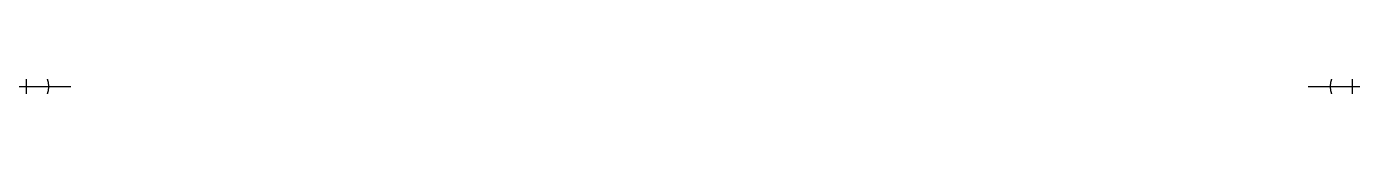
# Model space of a CAD drawing. Header units: millimetres. Extents: x 3154.8 to 3214.8, y 1729.5 to 1729.5.
import ezdxf

# ---------------------------------------------------------------- set-up
doc = ezdxf.new("R2010")
doc.units = ezdxf.units.MM
doc.header["$PDMODE"] = 34
doc.header["$PDSIZE"] = 2

msp = doc.modelspace()

# ---------------------------------------------------------------- linework, layer by layer
for p in [(3154.841, 1729.525), (3214.841, 1729.525)]:
    msp.add_point(p)

doc.saveas('drawing.dxf')
